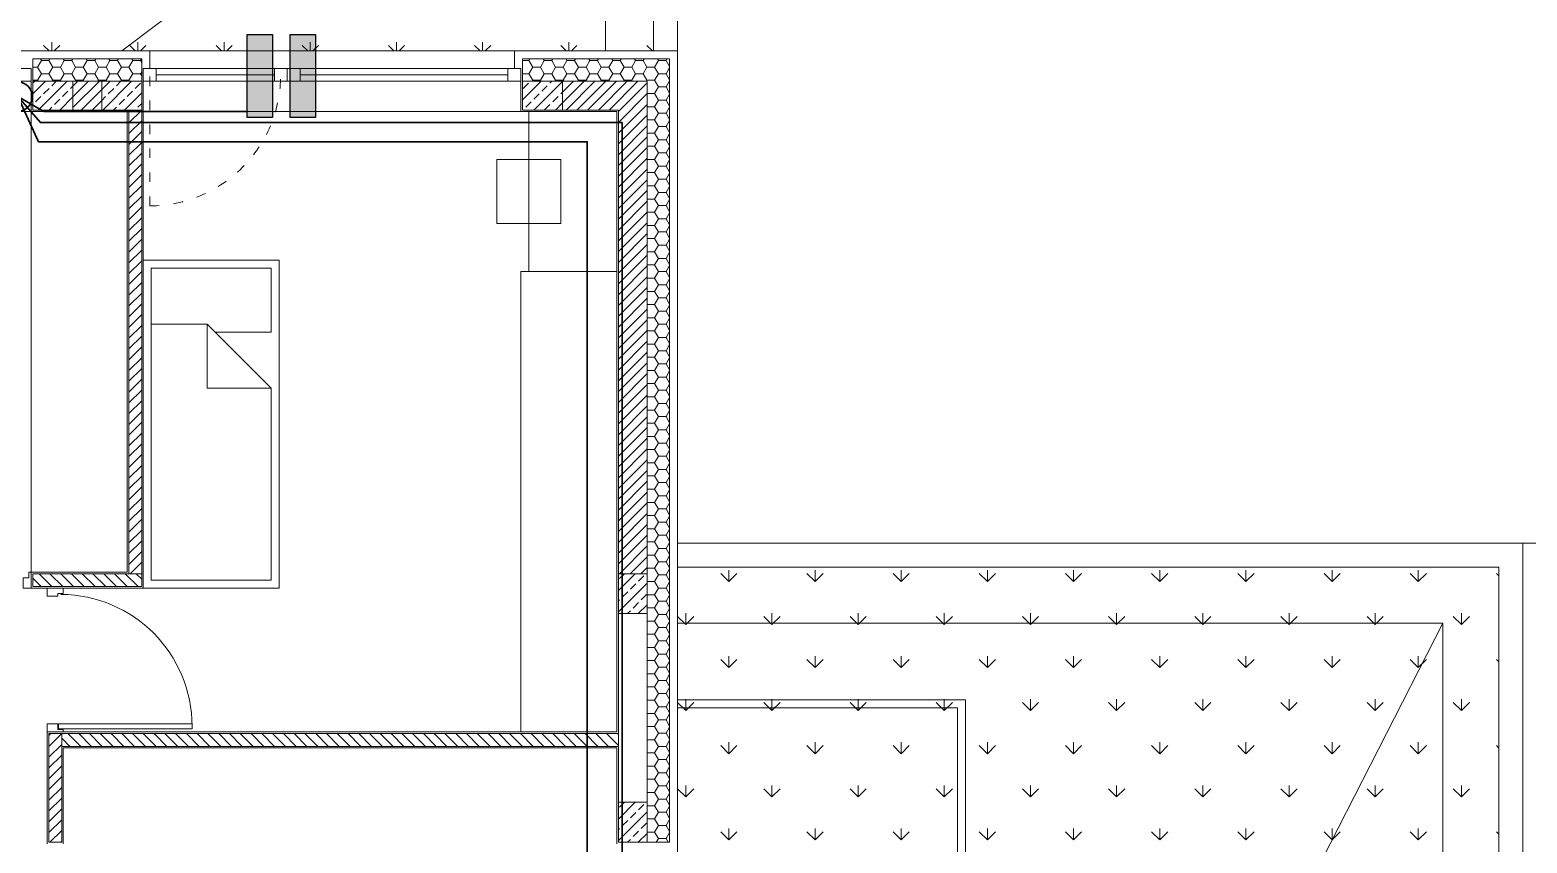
# Model space of a CAD drawing. Header units: millimetres. Extents: x 1780 to 154263, y -7240 to 17216.
# Drawn here: x 102504 to 103440, y 4082 to 4590 of the extents above; entities that cross this region are included whole.
import ezdxf

# ---------------------------------------------------------------- set-up
doc = ezdxf.new("R2010")
doc.units = ezdxf.units.MM
doc.linetypes.add('ACAD_ISO03W100', pattern=[30, 12, -18])
for name, color, linetype, lineweight in [('2d_SX_aranżacja niedrukowana', 191, 'Continuous', 5), ('2d_SX_gruba przekroje', 90, 'Continuous', 20), ('2d_SX_stolarka drzwiowa', 211, 'Continuous', 5), ('2d_SX_stolarka okienna', 5, 'Continuous', 5), ('2d_SX_stolarka okznaczenia', 251, 'Continuous', 5), ('2d_SX_szraf', 251, 'Continuous', 0), ('2d_SX_warstwy', 181, 'Continuous', 9), ('2d_SX_widok', 10, 'Continuous', 9)]:
    doc.layers.add(name, color=color, linetype=linetype, lineweight=lineweight)
doc.layers.add('2d_SX_rewizja 18 września', color=210, linetype='Continuous')
doc.layers.add('60 instalacje elektryka', color=10, linetype='Continuous')

# ---------------------------------------------------------------- blocks, each defined once
blk = doc.blocks.new('PDKLD A2')
at = {"layer": '2d_SX_szraf'}
h = blk.add_hatch(dxfattribs=at)
h.set_pattern_fill('ANSI31', color=8, scale=1.5, style=0)
h.set_pattern_definition([(45, (67527.7755, -17910.881), (-3.367596, 3.367596), [])])
h.paths.add_polyline_path([(80821, -11939.24), (80829, -11939.24), (80829, -11649.24), (80821, -11649.24)])
h = blk.add_hatch(dxfattribs=at)
h.set_pattern_fill('ANSI31', color=8, scale=1.5, angle=90, style=0)
h.set_pattern_definition([(135, (87022.648, -25240.462), (-3.367596, -3.367596), [])])
h.paths.add_polyline_path([(80829, -11947.24), (80829, -11939.24), (80761, -11939.24), (80761, -11947.24)])
h = blk.add_hatch(dxfattribs=at)
h.set_pattern_fill('ANSI31', color=8, scale=1.5, style=0)
h.set_pattern_definition([(45, (67477.7755, -18300.881), (-3.367596, 3.367596), [])])
h.paths.add_polyline_path([(80771, -12107.24), (80779, -12107.24), (80779, -12039.24), (80771, -12039.24)])
h = blk.add_hatch(dxfattribs=at)
h.set_pattern_fill('ANSI31', color=8, scale=1.5, angle=90, style=0)
h.set_pattern_definition([(135, (87040.648, -25340.462), (-3.367596, -3.367596), [])])
h.paths.add_polyline_path([(81127, -12047.24), (81127, -12039.24), (80779, -12039.24), (80779, -12047.24)])
at = {"layer": '2d_SX_aranżacja niedrukowana', "color": 8}
for p, q in [((80760, -11938.24), (80760, -11650.24)), ((80760, -11650.24), (80820, -11650.24)), ((80820, -11650.24), (80820, -11938.24)), ((81066, -11750.24), (81126, -11750.24)), ((81066, -12038.24), (81066, -11750.24)), ((81126, -11750.24), (81126, -12038.24)), ((80820, -11938.24), (80760, -11938.24)), ((81126, -12038.24), (81066, -12038.24)), ((80780, -12108.24), (80780, -12048.24)), ((80780, -12048.24), (81126, -12048.24)), ((81126, -12048.24), (81126, -12108.24))]:
    blk.add_line(p, q, dxfattribs=at)
for points in [[(81126, -11750.24), (81071, -11750.24), (81071, -11650.24), (81126, -11650.24)], [(81051, -11680.24), (81091, -11680.24), (81091, -11720.24), (81051, -11720.24)], [(80830, -11948.24), (80915, -11948.24), (80915, -11743.24), (80830, -11743.24)]]:
    blk.add_lwpolyline(points, close=True, dxfattribs=at)
for points in [[(80875, -11788.24), (80910, -11788.24), (80910, -11748.24), (80835, -11748.24), (80835, -11783.24)], [(80835, -11783.24), (80835, -11943.24), (80910, -11943.24), (80910, -11823.24)], [(80870, -11783.24), (80835, -11783.24)], [(80910, -11823.24), (80870, -11783.24)], [(80910, -11823.24), (80870, -11823.24), (80870, -11783.24)]]:
    blk.add_lwpolyline(points, dxfattribs=at)
at = {"layer": '2d_SX_gruba przekroje', "color": 8}
for p, q in [((80760, -11612.24), (80756, -11612.24)), ((80830, -11612.24), (80760, -11612.24)), ((80830, -11612.24), (80834, -11612.24)), ((80834, -11612.24), (80834, -11623.24)), ((81066, -11612.24), (81062, -11612.24)), ((81062, -11612.24), (81062, -11623.24)), ((81066, -11612.24), (81164, -11612.24)), ((81164, -11612.24), (81164, -12108.24)), ((80756, -11623.24), (80760, -11623.24)), ((80760, -11623.24), (80760, -11650.24)), ((80834, -11623.24), (80830, -11623.24)), ((80830, -11650.24), (80830, -11623.24)), ((81062, -11623.24), (81066, -11623.24)), ((81066, -11650.24), (81066, -11623.24)), ((80760, -11650.24), (80820, -11650.24)), ((80820, -11938.24), (80820, -11650.24)), ((80830, -11650.24), (80830, -11938.24)), ((81126, -11650.24), (81066, -11650.24)), ((81126, -12038.24), (81126, -11650.24)), ((80760, -11948.24), (80760, -11938.24)), ((80760, -11938.24), (80820, -11938.24)), ((80830, -11938.24), (80830, -11948.24)), ((80770, -11948.24), (80760, -11948.24)), ((80770, -11948.24), (80770, -11948.24)), ((80770, -11948.24), (80780, -11948.24)), ((80780, -11948.24), (80780, -11948.24)), ((80830, -11948.24), (80780, -11948.24)), ((80770, -12048.24), (80770, -12038.24)), ((80770, -12038.24), (81126, -12038.24)), ((80770, -12048.24), (80770, -12108.24)), ((80780, -12108.24), (80780, -12048.24)), ((81126, -12048.24), (80780, -12048.24)), ((81126, -12108.24), (81126, -12048.24))]:
    blk.add_line(p, q, dxfattribs=at)
at = {"layer": '2d_SX_stolarka drzwiowa', "color": 8}
for points in [[(80755, -11941.74), (80758.5, -11941.74), (80758.5, -11938.24), (80760, -11938.24), (80760, -11948.24), (80755, -11948.24), (80755, -11941.74)], [(80780, -11951.74), (80780, -11948.24), (80770, -11948.24), (80770, -11953.24), (80776.5, -11953.24), (80776.5, -11951.74), (80780, -11951.74)], [(80776.5, -12033.24), (80776.5, -12036.74), (80780, -12036.74), (80780, -12038.24), (80770, -12038.24), (80770, -12033.24), (80776.5, -12033.24)]]:
    blk.add_lwpolyline(points, dxfattribs=at)
blk.add_lwpolyline([(80777, -12036.24), (80860.5, -12036.24), (80860.5, -12033.24), (80777, -12033.24)], close=True, dxfattribs=at)
at = {"layer": '2d_SX_stolarka okienna', "color": 8, "linetype": 'ACAD_ISO03W100', "ltscale": 0.5}
blk.add_line((80834, -11709.24), (80834, -11627.24), dxfattribs=at)
at = {"layer": '2d_SX_stolarka okienna', "color": 8}
for points in [[(80760, -11631.24), (80752, -11631.24), (80752, -11623.24), (80760, -11623.24), (80760, -11631.24)], [(80830, -11631.24), (80838, -11631.24), (80838, -11623.24), (80830, -11623.24), (80830, -11631.24)], [(80838, -11631.24), (80838, -11623.24), (80912, -11623.24), (80912, -11631.24)], [(80920, -11631.24), (80912, -11631.24), (80912, -11623.24), (80920, -11623.24), (80920, -11631.24)], [(80920, -11631.24), (80928, -11631.24), (80928, -11623.24), (80920, -11623.24), (80920, -11631.24)], [(81058, -11631.24), (81058, -11623.24), (80928, -11623.24), (80928, -11631.24)], [(81066, -11631.24), (81058, -11631.24), (81058, -11623.24), (81066, -11623.24), (81066, -11631.24)]]:
    blk.add_lwpolyline(points, close=True, dxfattribs=at)
for points in [[(80838, -11627.24), (80912, -11627.24)], [(81058, -11627.24), (80928, -11627.24)]]:
    blk.add_lwpolyline(points, dxfattribs=at)
at = {"layer": '2d_SX_stolarka okienna', "color": 8, "linetype": 'ACAD_ISO03W100', "ltscale": 0.5}
blk.add_arc((80833.84, -11627.17), 82.07, 270.1168, 359.95145, dxfattribs=at)
at = {"layer": '2d_SX_stolarka okznaczenia', "color": 8}
blk.add_arc((80778.07, -12034.66), 82.43, 359.94923, 89.70246, dxfattribs=at)
at = {"layer": '2d_SX_szraf', "color": 8}
for p, q in [((81119, -11359.24), (81119, -11612.24)), ((80816.55, -11612.24), (81019, -11459.24)), ((81677.5, -11935.24), (81164, -11935.24)), ((81164, -11935.24), (81164, -12711.24)), ((81677.5, -13145.24), (81677.5, -11935.24)), ((81164, -11970.24), (81642.5, -11970.24)), ((81264, -12711.24), (81642.5, -11970.24)), ((81642.5, -11970.24), (81642.5, -13110.24))]:
    blk.add_line(p, q, dxfattribs=at)
at = {"layer": '2d_SX_szraf', "color": 8, "linetype": 'Continuous'}
for p, q in [((80771.13, -11612.24), (80767.7, -11608.81)), ((80772.75, -11612.24), (80772.75, -11606.72)), ((80774.38, -11612.24), (80777.8, -11608.81)), ((80825.01, -11612.24), (80821.58, -11608.81)), ((80826.63, -11612.24), (80826.63, -11606.72)), ((80828.26, -11612.24), (80831.68, -11608.81)), ((80878.89, -11612.24), (80875.46, -11608.81)), ((80880.52, -11612.24), (80880.52, -11606.72)), ((80882.14, -11612.24), (80885.57, -11608.81)), ((80932.77, -11612.24), (80929.35, -11608.81)), ((80934.4, -11612.24), (80934.4, -11606.72)), ((80936.02, -11612.24), (80939.45, -11608.81)), ((80986.65, -11612.24), (80983.23, -11608.81)), ((80988.28, -11612.24), (80988.28, -11606.72)), ((80989.9, -11612.24), (80993.33, -11608.81)), ((81040.53, -11612.24), (81037.11, -11608.81)), ((81042.16, -11612.24), (81042.16, -11606.72)), ((81043.79, -11612.24), (81047.21, -11608.81)), ((81094.42, -11612.24), (81090.99, -11608.81)), ((81096.04, -11612.24), (81096.04, -11606.72)), ((81097.67, -11612.24), (81101.09, -11608.81)), ((81148.3, -11612.24), (81144.87, -11608.81)), ((80761, -11622.41), (80763.9, -11622.41)), ((80763.9, -11622.41), (80766.28, -11618.29)), ((80766.28, -11626.54), (80763.9, -11622.41)), ((80766.28, -11618.29), (80765.67, -11617.24)), ((80766.28, -11618.29), (80771.04, -11618.29)), ((80771.04, -11618.29), (80771.65, -11617.24)), ((80773.43, -11622.41), (80771.04, -11618.29)), ((80771.04, -11626.54), (80773.43, -11622.41)), ((80773.43, -11622.41), (80778.19, -11622.41)), ((80778.19, -11622.41), (80780.57, -11618.29)), ((80780.57, -11626.54), (80778.19, -11622.41)), ((80780.57, -11618.29), (80779.96, -11617.24)), ((80780.57, -11618.29), (80785.33, -11618.29)), ((80785.33, -11618.29), (80785.94, -11617.24)), ((80787.71, -11622.41), (80785.33, -11618.29)), ((80785.33, -11626.54), (80787.71, -11622.41)), ((80787.71, -11622.41), (80792.48, -11622.41)), ((80792.48, -11622.41), (80794.86, -11618.29)), ((80794.86, -11626.54), (80792.48, -11622.41)), ((80794.86, -11618.29), (80794.25, -11617.24)), ((80794.86, -11618.29), (80799.62, -11618.29)), ((80799.62, -11618.29), (80800.23, -11617.24)), ((80802, -11622.41), (80799.62, -11618.29)), ((80799.62, -11626.54), (80802, -11622.41)), ((80802, -11622.41), (80806.76, -11622.41)), ((80806.76, -11622.41), (80809.14, -11618.29)), ((80809.14, -11626.54), (80806.76, -11622.41)), ((80809.14, -11618.29), (80808.54, -11617.24)), ((80809.14, -11618.29), (80813.91, -11618.29)), ((80813.91, -11618.29), (80814.51, -11617.24)), ((80816.29, -11622.41), (80813.91, -11618.29)), ((80813.91, -11626.54), (80816.29, -11622.41)), ((80816.29, -11622.41), (80821.05, -11622.41)), ((80821.05, -11622.41), (80823.43, -11618.29)), ((80823.43, -11626.54), (80821.05, -11622.41)), ((80823.43, -11618.29), (80822.82, -11617.24)), ((80823.43, -11618.29), (80828.19, -11618.29)), ((80828.19, -11618.29), (80828.8, -11617.24)), ((80829, -11619.69), (80828.19, -11618.29)), ((81067, -11618.29), (81071.08, -11618.29)), ((81071.08, -11618.29), (81071.69, -11617.24)), ((81073.46, -11622.41), (81071.08, -11618.29)), ((81071.08, -11626.54), (81073.46, -11622.41)), ((81073.46, -11622.41), (81078.23, -11622.41)), ((81078.23, -11622.41), (81080.61, -11618.29)), ((81080.61, -11626.54), (81078.23, -11622.41)), ((81080.61, -11618.29), (81080, -11617.24)), ((81080.61, -11618.29), (81085.37, -11618.29)), ((81085.37, -11618.29), (81085.98, -11617.24)), ((81087.75, -11622.41), (81085.37, -11618.29)), ((81085.37, -11626.54), (81087.75, -11622.41)), ((81087.75, -11622.41), (81092.51, -11622.41)), ((81092.51, -11622.41), (81094.89, -11618.29)), ((81094.89, -11626.54), (81092.51, -11622.41)), ((81094.89, -11618.29), (81094.29, -11617.24)), ((81094.89, -11618.29), (81099.66, -11618.29)), ((81099.66, -11618.29), (81100.26, -11617.24)), ((81102.04, -11622.41), (81099.66, -11618.29)), ((81099.66, -11626.54), (81102.04, -11622.41)), ((81102.04, -11622.41), (81106.8, -11622.41)), ((81106.8, -11622.41), (81109.18, -11618.29)), ((81109.18, -11626.54), (81106.8, -11622.41)), ((81109.18, -11618.29), (81108.57, -11617.24)), ((81109.18, -11618.29), (81113.94, -11618.29)), ((81113.94, -11618.29), (81114.55, -11617.24)), ((81116.33, -11622.41), (81113.94, -11618.29)), ((81113.94, -11626.54), (81116.33, -11622.41)), ((81116.33, -11622.41), (81121.09, -11622.41)), ((81121.09, -11622.41), (81123.47, -11618.29)), ((81123.47, -11626.54), (81121.09, -11622.41)), ((81123.47, -11618.29), (81122.86, -11617.24)), ((81123.47, -11618.29), (81128.23, -11618.29)), ((81128.23, -11618.29), (81128.84, -11617.24)), ((81130.61, -11622.41), (81128.23, -11618.29)), ((81128.23, -11626.54), (81130.61, -11622.41)), ((81130.61, -11622.41), (81135.38, -11622.41)), ((81135.38, -11622.41), (81137.76, -11618.29)), ((81137.76, -11626.54), (81135.38, -11622.41)), ((81137.76, -11618.29), (81137.15, -11617.24)), ((81137.76, -11618.29), (81142.52, -11618.29)), ((81142.52, -11618.29), (81143.13, -11617.24)), ((81144.9, -11622.41), (81142.52, -11618.29)), ((81142.52, -11626.54), (81144.9, -11622.41)), ((81144.9, -11622.41), (81149.66, -11622.41)), ((81149.66, -11622.41), (81152.04, -11618.29)), ((81152.04, -11626.54), (81149.66, -11622.41)), ((81152.04, -11618.29), (81151.44, -11617.24)), ((81152.04, -11618.29), (81156.81, -11618.29)), ((81156.81, -11618.29), (81157.41, -11617.24)), ((81159, -11622.09), (81156.81, -11618.29)), ((81156.81, -11626.54), (81159, -11622.73)), ((80761, -11630.66), (80763.9, -11630.66)), ((80761, -11639.08), (80768.85, -11631.24)), ((80761, -11632.35), (80762.11, -11631.24)), ((80763.9, -11630.66), (80766.28, -11626.54)), ((80764.23, -11631.24), (80763.9, -11630.66)), ((80764.32, -11649.24), (80782.32, -11631.24)), ((80766.28, -11626.54), (80771.04, -11626.54)), ((80773.43, -11630.66), (80771.04, -11626.54)), ((80772.75, -11634.07), (80775.58, -11631.24)), ((80773.09, -11631.24), (80773.43, -11630.66)), ((80773.43, -11630.66), (80778.19, -11630.66)), ((80778.19, -11630.66), (80780.57, -11626.54)), ((80778.52, -11631.24), (80778.19, -11630.66)), ((80780.57, -11626.54), (80785.33, -11626.54)), ((80784.54, -11635.75), (80786, -11634.29)), ((80787.71, -11630.66), (80785.33, -11626.54)), ((80786, -11634.29), (80789.05, -11631.24)), ((80786, -11641.02), (80795.79, -11631.24)), ((80786, -11647.76), (80802.52, -11631.24)), ((80787.38, -11631.24), (80787.71, -11630.66)), ((80787.71, -11630.66), (80792.48, -11630.66)), ((80792.48, -11630.66), (80794.86, -11626.54)), ((80792.81, -11631.24), (80792.48, -11630.66)), ((80794.86, -11626.54), (80799.62, -11626.54)), ((80802, -11630.66), (80799.62, -11626.54)), ((80801.67, -11631.24), (80802, -11630.66)), ((80802, -11630.66), (80806.76, -11630.66)), ((80804, -11636.49), (80809.26, -11631.24)), ((80804.73, -11649.24), (80822.73, -11631.24)), ((80806.76, -11630.66), (80809.14, -11626.54)), ((80807.09, -11631.24), (80806.76, -11630.66)), ((80809.14, -11626.54), (80813.91, -11626.54)), ((80813.16, -11634.07), (80815.99, -11631.24)), ((80816.29, -11630.66), (80813.91, -11626.54)), ((80815.96, -11631.24), (80816.29, -11630.66)), ((80816.29, -11630.66), (80821.05, -11630.66)), ((80821.05, -11630.66), (80823.43, -11626.54)), ((80821.38, -11631.24), (80821.05, -11630.66)), ((80823.43, -11626.54), (80828.19, -11626.54)), ((80824.95, -11635.75), (80828.32, -11632.38)), ((80828.19, -11626.54), (80829, -11625.14)), ((80829, -11627.94), (80828.19, -11626.54)), ((81067, -11626.54), (81071.08, -11626.54)), ((81067.02, -11642.88), (81078.67, -11631.24)), ((81067.42, -11635.75), (81070.78, -11632.38)), ((81073.46, -11630.66), (81071.08, -11626.54)), ((81073.13, -11631.24), (81073.46, -11630.66)), ((81073.46, -11630.66), (81078.23, -11630.66)), ((81074.14, -11649.24), (81092.02, -11631.35)), ((81078.23, -11630.66), (81080.61, -11626.54)), ((81078.56, -11631.24), (81078.23, -11630.66)), ((81079.2, -11637.43), (81082.57, -11634.07)), ((81080.61, -11626.54), (81085.37, -11626.54)), ((81084.25, -11632.38), (81085.4, -11631.24)), ((81087.75, -11630.66), (81085.37, -11626.54)), ((81087.42, -11631.24), (81087.75, -11630.66)), ((81087.75, -11630.66), (81092.51, -11630.66)), ((81092.02, -11631.35), (81092.14, -11631.24)), ((81092.02, -11638.09), (81098.87, -11631.24)), ((81092.02, -11644.82), (81105.61, -11631.24)), ((81092.51, -11630.66), (81094.89, -11626.54)), ((81092.84, -11631.24), (81092.51, -11630.66)), ((81094.34, -11649.24), (81112.34, -11631.24)), ((81094.89, -11626.54), (81099.66, -11626.54)), ((81102.04, -11630.66), (81099.66, -11626.54)), ((81101.08, -11649.24), (81119.08, -11631.24)), ((81101.71, -11631.24), (81102.04, -11630.66)), ((81102.04, -11630.66), (81106.8, -11630.66)), ((81106.8, -11630.66), (81109.18, -11626.54)), ((81107.13, -11631.24), (81106.8, -11630.66)), ((81107.81, -11649.24), (81125.81, -11631.24)), ((81109.18, -11626.54), (81113.94, -11626.54)), ((81116.33, -11630.66), (81113.94, -11626.54)), ((81114.55, -11649.24), (81132.55, -11631.24)), ((81115.99, -11631.24), (81116.33, -11630.66)), ((81116.33, -11630.66), (81121.09, -11630.66)), ((81121.09, -11630.66), (81123.47, -11626.54)), ((81121.42, -11631.24), (81121.09, -11630.66)), ((81121.28, -11649.24), (81139.28, -11631.24)), ((81123.47, -11626.54), (81128.23, -11626.54)), ((81127, -11650.25), (81145, -11632.25)), ((81130.61, -11630.66), (81128.23, -11626.54)), ((81130.28, -11631.24), (81130.61, -11630.66)), ((81130.61, -11630.66), (81135.38, -11630.66)), ((81135.38, -11630.66), (81137.76, -11626.54)), ((81135.71, -11631.24), (81135.38, -11630.66)), ((81137.76, -11626.54), (81142.52, -11626.54)), ((81144.9, -11630.66), (81142.52, -11626.54)), ((81144.57, -11631.24), (81144.9, -11630.66)), ((81144.9, -11630.66), (81149.66, -11630.66)), ((81149.66, -11630.66), (81152.04, -11626.54)), ((81152.04, -11634.79), (81149.66, -11630.66)), ((81152.04, -11626.54), (81156.81, -11626.54)), ((81159, -11630.34), (81156.81, -11626.54)), ((81156.81, -11634.79), (81159, -11630.98)), ((80762.65, -11644.17), (80766.02, -11640.8)), ((80767.7, -11639.12), (80771.07, -11635.75)), ((80774.44, -11645.85), (80777.8, -11642.49)), ((80777.79, -11649.24), (80786, -11641.02)), ((80779.49, -11640.8), (80782.85, -11637.43)), ((80791.26, -11649.24), (80804, -11636.49)), ((80797.99, -11649.24), (80804, -11643.23)), ((80804, -11643.23), (80806.43, -11640.8)), ((80808.11, -11639.12), (80811.48, -11635.75)), ((80814.85, -11645.85), (80818.21, -11642.49)), ((80818.2, -11649.24), (80829, -11638.43)), ((80819.9, -11640.8), (80823.27, -11637.43)), ((81074.15, -11642.49), (81077.52, -11639.12)), ((81085.94, -11644.17), (81089.31, -11640.8)), ((81090.99, -11639.12), (81092.02, -11638.09)), ((81127, -11656.99), (81145, -11638.99)), ((81145, -11638.91), (81149.66, -11638.91)), ((81149.66, -11638.91), (81152.04, -11634.79)), ((81152.04, -11643.03), (81149.66, -11638.91)), ((81149.66, -11647.16), (81152.04, -11643.03)), ((81152.04, -11634.79), (81156.81, -11634.79)), ((81152.04, -11643.03), (81156.81, -11643.03)), ((81159, -11638.59), (81156.81, -11634.79)), ((81156.81, -11643.03), (81159, -11639.23)), ((81159, -11646.84), (81156.81, -11643.03)), ((80771.05, -11649.24), (80772.75, -11647.54)), ((80784.52, -11649.24), (80784.54, -11649.22)), ((80811.46, -11649.24), (80813.16, -11647.54)), ((80824.93, -11649.24), (80824.95, -11649.22)), ((80826.63, -11647.54), (80829, -11645.17)), ((81067.4, -11649.24), (81067.42, -11649.22)), ((81069.1, -11647.54), (81072.47, -11644.17)), ((81080.89, -11649.22), (81084.25, -11645.85)), ((81087.61, -11649.24), (81092.02, -11644.82)), ((81127, -11663.72), (81145, -11645.72)), ((81127, -11670.46), (81145, -11652.46)), ((81145, -11647.16), (81149.66, -11647.16)), ((81152.04, -11651.28), (81149.66, -11647.16)), ((81149.66, -11655.41), (81152.04, -11651.28)), ((81152.04, -11651.28), (81156.81, -11651.28)), ((81156.81, -11651.28), (81159, -11647.48)), ((81159, -11655.09), (81156.81, -11651.28)), ((81127, -11677.19), (81145, -11659.19)), ((81145, -11655.41), (81149.66, -11655.41)), ((81152.04, -11659.53), (81149.66, -11655.41)), ((81149.66, -11663.66), (81152.04, -11659.53)), ((81152.04, -11659.53), (81156.81, -11659.53)), ((81156.81, -11659.53), (81159, -11655.73)), ((81159, -11663.34), (81156.81, -11659.53)), ((81127, -11683.93), (81145, -11665.93)), ((81145, -11663.66), (81149.66, -11663.66)), ((81152.04, -11667.78), (81149.66, -11663.66)), ((81149.66, -11671.91), (81152.04, -11667.78)), ((81152.04, -11667.78), (81156.81, -11667.78)), ((81156.81, -11667.78), (81159, -11663.98)), ((81159, -11671.58), (81156.81, -11667.78)), ((81127, -11690.66), (81145, -11672.66)), ((81127, -11697.4), (81145, -11679.4)), ((81145, -11671.91), (81149.66, -11671.91)), ((81145, -11680.15), (81149.66, -11680.15)), ((81152.04, -11676.03), (81149.66, -11671.91)), ((81149.66, -11680.15), (81152.04, -11676.03)), ((81152.04, -11684.28), (81149.66, -11680.15)), ((81152.04, -11676.03), (81156.81, -11676.03)), ((81156.81, -11676.03), (81159, -11672.23)), ((81159, -11679.83), (81156.81, -11676.03)), ((81156.81, -11684.28), (81159, -11680.48)), ((81127, -11704.13), (81145, -11686.13)), ((81145, -11688.4), (81149.66, -11688.4)), ((81149.66, -11688.4), (81152.04, -11684.28)), ((81152.04, -11692.53), (81149.66, -11688.4)), ((81152.04, -11684.28), (81156.81, -11684.28)), ((81159, -11688.08), (81156.81, -11684.28)), ((81156.81, -11692.53), (81159, -11688.73)), ((81127, -11710.87), (81145, -11692.87)), ((81127, -11717.6), (81145, -11699.6)), ((81145, -11696.65), (81149.66, -11696.65)), ((81149.66, -11696.65), (81152.04, -11692.53)), ((81152.04, -11700.78), (81149.66, -11696.65)), ((81152.04, -11692.53), (81156.81, -11692.53)), ((81159, -11696.33), (81156.81, -11692.53)), ((81156.81, -11700.78), (81159, -11696.97)), ((81127, -11724.34), (81145, -11706.34)), ((81145, -11704.9), (81149.66, -11704.9)), ((81149.66, -11704.9), (81152.04, -11700.78)), ((81152.04, -11709.03), (81149.66, -11704.9)), ((81149.66, -11713.15), (81152.04, -11709.03)), ((81152.04, -11700.78), (81156.81, -11700.78)), ((81152.04, -11709.03), (81156.81, -11709.03)), ((81159, -11704.58), (81156.81, -11700.78)), ((81156.81, -11709.03), (81159, -11705.22)), ((81159, -11712.83), (81156.81, -11709.03)), ((81127, -11731.07), (81145, -11713.07)), ((81145, -11713.15), (81149.66, -11713.15)), ((81152.04, -11717.27), (81149.66, -11713.15)), ((81149.66, -11721.4), (81152.04, -11717.27)), ((81152.04, -11717.27), (81156.81, -11717.27)), ((81156.81, -11717.27), (81159, -11713.47)), ((81159, -11721.08), (81156.81, -11717.27)), ((81127, -11737.81), (81145, -11719.81)), ((81127, -11744.54), (81145, -11726.54)), ((81145, -11721.4), (81149.66, -11721.4)), ((81152.04, -11725.52), (81149.66, -11721.4)), ((81149.66, -11729.65), (81152.04, -11725.52)), ((81152.04, -11725.52), (81156.81, -11725.52)), ((81156.81, -11725.52), (81159, -11721.72)), ((81159, -11729.33), (81156.81, -11725.52)), ((81127, -11751.28), (81145, -11733.28)), ((81145, -11729.65), (81149.66, -11729.65)), ((81152.04, -11733.77), (81149.66, -11729.65)), ((81149.66, -11737.9), (81152.04, -11733.77)), ((81152.04, -11733.77), (81156.81, -11733.77)), ((81156.81, -11733.77), (81159, -11729.97)), ((81159, -11737.58), (81156.81, -11733.77)), ((81127, -11758.01), (81145, -11740.01)), ((81145, -11737.9), (81149.66, -11737.9)), ((81145, -11746.15), (81149.66, -11746.15)), ((81152.04, -11742.02), (81149.66, -11737.9)), ((81149.66, -11746.15), (81152.04, -11742.02)), ((81152.04, -11750.27), (81149.66, -11746.15)), ((81152.04, -11742.02), (81156.81, -11742.02)), ((81156.81, -11742.02), (81159, -11738.22)), ((81159, -11745.82), (81156.81, -11742.02)), ((81156.81, -11750.27), (81159, -11746.47)), ((81127, -11764.75), (81145, -11746.75)), ((81127, -11771.49), (81145, -11753.49)), ((81145, -11754.39), (81149.66, -11754.39)), ((81149.66, -11754.39), (81152.04, -11750.27)), ((81152.04, -11758.52), (81149.66, -11754.39)), ((81152.04, -11750.27), (81156.81, -11750.27)), ((81159, -11754.07), (81156.81, -11750.27)), ((81156.81, -11758.52), (81159, -11754.72)), ((81127, -11778.22), (81145, -11760.22)), ((81145, -11762.64), (81149.66, -11762.64)), ((81149.66, -11762.64), (81152.04, -11758.52)), ((81152.04, -11766.77), (81149.66, -11762.64)), ((81152.04, -11758.52), (81156.81, -11758.52)), ((81159, -11762.32), (81156.81, -11758.52)), ((81156.81, -11766.77), (81159, -11762.97)), ((81127, -11784.96), (81145, -11766.96)), ((81127, -11791.69), (81145, -11773.69)), ((81145, -11770.89), (81149.66, -11770.89)), ((81149.66, -11770.89), (81152.04, -11766.77)), ((81152.04, -11775.02), (81149.66, -11770.89)), ((81152.04, -11766.77), (81156.81, -11766.77)), ((81159, -11770.57), (81156.81, -11766.77)), ((81156.81, -11775.02), (81159, -11771.21)), ((81127, -11798.43), (81145, -11780.43)), ((81145, -11779.14), (81149.66, -11779.14)), ((81149.66, -11779.14), (81152.04, -11775.02)), ((81152.04, -11783.27), (81149.66, -11779.14)), ((81149.66, -11787.39), (81152.04, -11783.27)), ((81152.04, -11775.02), (81156.81, -11775.02)), ((81152.04, -11783.27), (81156.81, -11783.27)), ((81159, -11778.82), (81156.81, -11775.02)), ((81156.81, -11783.27), (81159, -11779.46)), ((81159, -11787.07), (81156.81, -11783.27)), ((81127, -11805.16), (81145, -11787.16)), ((81145, -11787.39), (81149.66, -11787.39)), ((81152.04, -11791.51), (81149.66, -11787.39)), ((81149.66, -11795.64), (81152.04, -11791.51)), ((81152.04, -11791.51), (81156.81, -11791.51)), ((81156.81, -11791.51), (81159, -11787.71)), ((81159, -11795.32), (81156.81, -11791.51)), ((81127, -11811.9), (81145, -11793.9)), ((81127, -11818.63), (81145, -11800.63)), ((81145, -11795.64), (81149.66, -11795.64)), ((81152.04, -11799.76), (81149.66, -11795.64)), ((81149.66, -11803.89), (81152.04, -11799.76)), ((81152.04, -11799.76), (81156.81, -11799.76)), ((81156.81, -11799.76), (81159, -11795.96)), ((81159, -11803.57), (81156.81, -11799.76)), ((81127, -11825.37), (81145, -11807.37)), ((81145, -11803.89), (81149.66, -11803.89)), ((81145, -11812.14), (81149.66, -11812.14)), ((81152.04, -11808.01), (81149.66, -11803.89)), ((81149.66, -11812.14), (81152.04, -11808.01)), ((81152.04, -11816.26), (81149.66, -11812.14)), ((81152.04, -11808.01), (81156.81, -11808.01)), ((81156.81, -11808.01), (81159, -11804.21)), ((81159, -11811.82), (81156.81, -11808.01)), ((81127, -11832.1), (81145, -11814.1)), ((81127, -11838.84), (81145, -11820.84)), ((81145, -11820.39), (81149.66, -11820.39)), ((81149.66, -11820.39), (81152.04, -11816.26)), ((81152.04, -11824.51), (81149.66, -11820.39)), ((81152.04, -11816.26), (81156.81, -11816.26)), ((81156.81, -11816.26), (81159, -11812.46)), ((81159, -11820.06), (81156.81, -11816.26)), ((81156.81, -11824.51), (81159, -11820.71)), ((81127, -11845.57), (81145, -11827.57)), ((81145, -11828.63), (81149.66, -11828.63)), ((81149.66, -11828.63), (81152.04, -11824.51)), ((81152.04, -11832.76), (81149.66, -11828.63)), ((81152.04, -11824.51), (81156.81, -11824.51)), ((81159, -11828.31), (81156.81, -11824.51)), ((81156.81, -11832.76), (81159, -11828.96)), ((81127, -11852.31), (81145, -11834.31)), ((81145, -11836.88), (81149.66, -11836.88)), ((81149.66, -11836.88), (81152.04, -11832.76)), ((81152.04, -11841.01), (81149.66, -11836.88)), ((81152.04, -11832.76), (81156.81, -11832.76)), ((81159, -11836.56), (81156.81, -11832.76)), ((81156.81, -11841.01), (81159, -11837.21)), ((81127, -11859.04), (81145, -11841.04)), ((81127, -11865.78), (81145, -11847.78)), ((81145, -11845.13), (81149.66, -11845.13)), ((81149.66, -11845.13), (81152.04, -11841.01)), ((81152.04, -11849.26), (81149.66, -11845.13)), ((81149.66, -11853.38), (81152.04, -11849.26)), ((81152.04, -11841.01), (81156.81, -11841.01)), ((81152.04, -11849.26), (81156.81, -11849.26)), ((81159, -11844.81), (81156.81, -11841.01)), ((81156.81, -11849.26), (81159, -11845.45)), ((81159, -11853.06), (81156.81, -11849.26)), ((81127, -11872.51), (81145, -11854.51)), ((81145, -11853.38), (81149.66, -11853.38)), ((81152.04, -11857.51), (81149.66, -11853.38)), ((81149.66, -11861.63), (81152.04, -11857.51)), ((81152.04, -11857.51), (81156.81, -11857.51)), ((81156.81, -11857.51), (81159, -11853.7)), ((81159, -11861.31), (81156.81, -11857.51)), ((81127, -11879.25), (81145, -11861.25)), ((81127, -11885.98), (81145, -11867.98)), ((81145, -11861.63), (81149.66, -11861.63)), ((81152.04, -11865.75), (81149.66, -11861.63)), ((81149.66, -11869.88), (81152.04, -11865.75)), ((81152.04, -11865.75), (81156.81, -11865.75)), ((81156.81, -11865.75), (81159, -11861.95)), ((81159, -11869.56), (81156.81, -11865.75)), ((81127, -11892.72), (81145, -11874.72)), ((81145, -11869.88), (81149.66, -11869.88)), ((81152.04, -11874), (81149.66, -11869.88)), ((81149.66, -11878.13), (81152.04, -11874)), ((81152.04, -11874), (81156.81, -11874)), ((81156.81, -11874), (81159, -11870.2)), ((81159, -11877.81), (81156.81, -11874)), ((81127, -11899.45), (81145, -11881.45)), ((81145, -11878.13), (81149.66, -11878.13)), ((81145, -11886.38), (81149.66, -11886.38)), ((81152.04, -11882.25), (81149.66, -11878.13)), ((81149.66, -11886.38), (81152.04, -11882.25)), ((81152.04, -11890.5), (81149.66, -11886.38)), ((81152.04, -11882.25), (81156.81, -11882.25)), ((81156.81, -11882.25), (81159, -11878.45)), ((81159, -11886.06), (81156.81, -11882.25)), ((81156.81, -11890.5), (81159, -11886.7)), ((81127, -11906.19), (81145, -11888.19)), ((81127, -11912.92), (81145, -11894.92)), ((81145, -11894.63), (81149.66, -11894.63)), ((81149.66, -11894.63), (81152.04, -11890.5)), ((81152.04, -11898.75), (81149.66, -11894.63)), ((81152.04, -11890.5), (81156.81, -11890.5)), ((81159, -11894.3), (81156.81, -11890.5)), ((81156.81, -11898.75), (81159, -11894.95)), ((81127, -11919.66), (81145, -11901.66)), ((81145, -11902.87), (81149.66, -11902.87)), ((81149.66, -11902.87), (81152.04, -11898.75)), ((81152.04, -11907), (81149.66, -11902.87)), ((81152.04, -11898.75), (81156.81, -11898.75)), ((81159, -11902.55), (81156.81, -11898.75)), ((81156.81, -11907), (81159, -11903.2)), ((81127, -11926.39), (81145, -11908.39)), ((81127, -11933.13), (81145, -11915.13)), ((81145, -11911.12), (81149.66, -11911.12)), ((81149.66, -11911.12), (81152.04, -11907)), ((81152.04, -11915.25), (81149.66, -11911.12)), ((81152.04, -11907), (81156.81, -11907)), ((81159, -11910.8), (81156.81, -11907)), ((81156.81, -11915.25), (81159, -11911.45)), ((81127.63, -11939.24), (81145, -11921.86)), ((81145, -11919.37), (81149.66, -11919.37)), ((81149.66, -11919.37), (81152.04, -11915.25)), ((81152.04, -11923.5), (81149.66, -11919.37)), ((81149.66, -11927.62), (81152.04, -11923.5)), ((81152.04, -11915.25), (81156.81, -11915.25)), ((81152.04, -11923.5), (81156.81, -11923.5)), ((81159, -11919.05), (81156.81, -11915.25)), ((81156.81, -11923.5), (81159, -11919.69)), ((81159, -11927.3), (81156.81, -11923.5)), ((81134.37, -11939.24), (81145, -11928.6)), ((81145, -11927.62), (81149.66, -11927.62)), ((81152.04, -11931.75), (81149.66, -11927.62)), ((81149.66, -11935.87), (81152.04, -11931.75)), ((81152.04, -11931.75), (81156.81, -11931.75)), ((81156.81, -11931.75), (81159, -11927.94)), ((81159, -11935.55), (81156.81, -11931.75)), ((81127, -11949.73), (81137.5, -11939.24)), ((81127.79, -11942.2), (81130.76, -11939.24)), ((81139.58, -11943.89), (81142.95, -11940.52)), ((81141.1, -11939.24), (81145, -11935.34)), ((81145, -11935.87), (81149.66, -11935.87)), ((81152.04, -11939.99), (81149.66, -11935.87)), ((81149.66, -11944.12), (81152.04, -11939.99)), ((81152.04, -11939.99), (81156.81, -11939.99)), ((81156.81, -11939.99), (81159, -11936.19)), ((81159, -11943.8), (81156.81, -11939.99)), ((81196.07, -11944.08), (81191.02, -11939.03)), ((81196.07, -11944.08), (81196.07, -11936.94)), ((81196.07, -11944.08), (81201.13, -11939.03)), ((81249.96, -11944.08), (81244.9, -11939.03)), ((81249.96, -11944.08), (81249.96, -11936.94)), ((81249.96, -11944.08), (81255.01, -11939.03)), ((81303.84, -11944.08), (81298.79, -11939.03)), ((81303.84, -11944.08), (81303.84, -11936.94)), ((81303.84, -11944.08), (81308.89, -11939.03)), ((81357.72, -11944.08), (81352.67, -11939.03)), ((81357.72, -11944.08), (81357.72, -11936.94)), ((81357.72, -11944.08), (81362.77, -11939.03)), ((81411.6, -11944.08), (81406.55, -11939.03)), ((81411.6, -11944.08), (81411.6, -11936.94)), ((81411.6, -11944.08), (81416.65, -11939.03)), ((81465.48, -11944.08), (81460.43, -11939.03)), ((81465.48, -11944.08), (81465.48, -11936.94)), ((81465.48, -11944.08), (81470.53, -11939.03)), ((81519.36, -11944.08), (81514.31, -11939.03)), ((81519.36, -11944.08), (81519.36, -11936.94)), ((81519.36, -11944.08), (81524.42, -11939.03)), ((81573.25, -11944.08), (81568.19, -11939.03)), ((81573.25, -11944.08), (81573.25, -11936.94)), ((81573.25, -11944.08), (81578.3, -11939.03)), ((81627.13, -11944.08), (81622.08, -11939.03)), ((81627.13, -11944.08), (81627.13, -11936.94)), ((81627.13, -11944.08), (81632.18, -11939.03)), ((81677.5, -11940.58), (81675.96, -11939.03)), ((81127, -11963.2), (81145, -11945.2)), ((81129.48, -11953.99), (81132.85, -11950.62)), ((81134.53, -11948.94), (81137.9, -11945.57)), ((81141.27, -11955.67), (81144.63, -11952.3)), ((81145, -11944.12), (81149.66, -11944.12)), ((81145, -11952.37), (81149.66, -11952.37)), ((81152.04, -11948.24), (81149.66, -11944.12)), ((81149.66, -11952.37), (81152.04, -11948.24)), ((81152.04, -11956.49), (81149.66, -11952.37)), ((81152.04, -11948.24), (81156.81, -11948.24)), ((81156.81, -11948.24), (81159, -11944.44)), ((81159, -11952.05), (81156.81, -11948.24)), ((81127, -11956.46), (81127.79, -11955.67)), ((81136.21, -11960.72), (81139.58, -11957.36)), ((81139.44, -11964.24), (81145, -11958.67)), ((81145, -11960.62), (81149.66, -11960.62)), ((81149.66, -11960.62), (81152.04, -11956.49)), ((81152.04, -11964.74), (81149.66, -11960.62)), ((81152.04, -11956.49), (81156.81, -11956.49)), ((81156.81, -11956.49), (81159, -11952.69)), ((81159, -11960.3), (81156.81, -11956.49)), ((81156.81, -11964.74), (81159, -11960.94)), ((81132.7, -11964.24), (81134.53, -11962.41)), ((81145, -11968.87), (81149.66, -11968.87)), ((81149.66, -11968.87), (81152.04, -11964.74)), ((81152.04, -11972.99), (81149.66, -11968.87)), ((81152.04, -11964.74), (81156.81, -11964.74)), ((81159, -11968.54), (81156.81, -11964.74)), ((81156.81, -11972.99), (81159, -11969.19)), ((81169.13, -11971.03), (81164.08, -11965.97)), ((81169.13, -11971.03), (81169.13, -11963.88)), ((81169.13, -11971.03), (81174.19, -11965.97)), ((81223.02, -11971.03), (81217.96, -11965.97)), ((81223.02, -11971.03), (81223.02, -11963.88)), ((81223.02, -11971.03), (81228.07, -11965.97)), ((81276.9, -11971.03), (81271.85, -11965.97)), ((81276.9, -11971.03), (81276.9, -11963.88)), ((81276.9, -11971.03), (81281.95, -11965.97)), ((81330.78, -11971.03), (81325.73, -11965.97)), ((81330.78, -11971.03), (81330.78, -11963.88)), ((81330.78, -11971.03), (81335.83, -11965.97)), ((81384.66, -11971.03), (81379.61, -11965.97)), ((81384.66, -11971.03), (81384.66, -11963.88)), ((81384.66, -11971.03), (81389.71, -11965.97)), ((81438.54, -11971.03), (81433.49, -11965.97)), ((81438.54, -11971.03), (81438.54, -11963.88)), ((81438.54, -11971.03), (81443.59, -11965.97)), ((81492.42, -11971.03), (81487.37, -11965.97)), ((81492.42, -11971.03), (81492.42, -11963.88)), ((81492.42, -11971.03), (81497.47, -11965.97)), ((81546.3, -11971.03), (81541.25, -11965.97)), ((81546.3, -11971.03), (81546.3, -11963.88)), ((81546.3, -11971.03), (81551.36, -11965.97)), ((81600.19, -11971.03), (81595.13, -11965.97)), ((81600.19, -11971.03), (81600.19, -11963.88)), ((81600.19, -11971.03), (81605.24, -11965.97)), ((81654.07, -11971.03), (81649.02, -11965.97)), ((81654.07, -11971.03), (81654.07, -11963.88)), ((81654.07, -11971.03), (81659.12, -11965.97)), ((81145, -11977.11), (81149.66, -11977.11)), ((81149.66, -11977.11), (81152.04, -11972.99)), ((81152.04, -11981.24), (81149.66, -11977.11)), ((81152.04, -11972.99), (81156.81, -11972.99)), ((81159, -11976.79), (81156.81, -11972.99)), ((81156.81, -11981.24), (81159, -11977.44)), ((81145, -11985.36), (81149.66, -11985.36)), ((81149.66, -11985.36), (81152.04, -11981.24)), ((81152.04, -11989.49), (81149.66, -11985.36)), ((81149.66, -11993.61), (81152.04, -11989.49)), ((81152.04, -11981.24), (81156.81, -11981.24)), ((81152.04, -11989.49), (81156.81, -11989.49)), ((81159, -11985.04), (81156.81, -11981.24)), ((81156.81, -11989.49), (81159, -11985.69)), ((81159, -11993.29), (81156.81, -11989.49)), ((81145, -11993.61), (81149.66, -11993.61)), ((81152.04, -11997.74), (81149.66, -11993.61)), ((81149.66, -12001.86), (81152.04, -11997.74)), ((81152.04, -11997.74), (81156.81, -11997.74)), ((81156.81, -11997.74), (81159, -11993.93)), ((81159, -12001.54), (81156.81, -11997.74)), ((81196.07, -11997.97), (81191.02, -11992.91)), ((81196.07, -11997.97), (81196.07, -11990.82)), ((81196.07, -11997.97), (81201.13, -11992.91)), ((81249.96, -11997.97), (81244.9, -11992.91)), ((81249.96, -11997.97), (81249.96, -11990.82)), ((81249.96, -11997.97), (81255.01, -11992.91)), ((81303.84, -11997.97), (81298.79, -11992.91)), ((81303.84, -11997.97), (81303.84, -11990.82)), ((81303.84, -11997.97), (81308.89, -11992.91)), ((81357.72, -11997.97), (81352.67, -11992.91)), ((81357.72, -11997.97), (81357.72, -11990.82)), ((81357.72, -11997.97), (81362.77, -11992.91)), ((81411.6, -11997.97), (81406.55, -11992.91)), ((81411.6, -11997.97), (81411.6, -11990.82)), ((81411.6, -11997.97), (81416.65, -11992.91)), ((81465.48, -11997.97), (81460.43, -11992.91)), ((81465.48, -11997.97), (81465.48, -11990.82)), ((81465.48, -11997.97), (81470.53, -11992.91)), ((81519.36, -11997.97), (81514.31, -11992.91)), ((81519.36, -11997.97), (81519.36, -11990.82)), ((81519.36, -11997.97), (81524.42, -11992.91)), ((81573.25, -11997.97), (81568.19, -11992.91)), ((81573.25, -11997.97), (81573.25, -11990.82)), ((81573.25, -11997.97), (81578.3, -11992.91)), ((81627.13, -11997.97), (81622.08, -11992.91)), ((81627.13, -11997.97), (81627.13, -11990.82)), ((81627.13, -11997.97), (81632.18, -11992.91)), ((81677.5, -11994.46), (81675.96, -11992.91)), ((81145, -12001.86), (81149.66, -12001.86)), ((81152.04, -12005.99), (81149.66, -12001.86)), ((81149.66, -12010.11), (81152.04, -12005.99)), ((81152.04, -12005.99), (81156.81, -12005.99)), ((81156.81, -12005.99), (81159, -12002.18)), ((81159, -12009.79), (81156.81, -12005.99)), ((81145, -12010.11), (81149.66, -12010.11)), ((81152.04, -12014.23), (81149.66, -12010.11)), ((81149.66, -12018.36), (81152.04, -12014.23)), ((81152.04, -12014.23), (81156.81, -12014.23)), ((81156.81, -12014.23), (81159, -12010.43)), ((81159, -12018.04), (81156.81, -12014.23)), ((81169.13, -12024.91), (81169.13, -12017.76)), ((81223.02, -12024.91), (81223.02, -12017.76)), ((81276.9, -12024.91), (81276.9, -12017.76)), ((81330.78, -12024.91), (81330.78, -12017.76)), ((81384.66, -12024.91), (81384.66, -12017.76)), ((81438.54, -12024.91), (81438.54, -12017.76)), ((81492.42, -12024.91), (81492.42, -12017.76)), ((81546.3, -12024.91), (81546.3, -12017.76)), ((81600.19, -12024.91), (81600.19, -12017.76)), ((81654.07, -12024.91), (81654.07, -12017.76)), ((81145, -12018.36), (81149.66, -12018.36)), ((81145, -12026.61), (81149.66, -12026.61)), ((81152.04, -12022.48), (81149.66, -12018.36)), ((81149.66, -12026.61), (81152.04, -12022.48)), ((81152.04, -12030.73), (81149.66, -12026.61)), ((81152.04, -12022.48), (81156.81, -12022.48)), ((81156.81, -12022.48), (81159, -12018.68)), ((81159, -12026.29), (81156.81, -12022.48)), ((81156.81, -12030.73), (81159, -12026.93)), ((81169.13, -12024.91), (81164.08, -12019.86)), ((81169.13, -12024.91), (81174.19, -12019.86)), ((81223.02, -12024.91), (81217.96, -12019.86)), ((81223.02, -12024.91), (81228.07, -12019.86)), ((81276.9, -12024.91), (81271.85, -12019.86)), ((81276.9, -12024.91), (81281.95, -12019.86)), ((81330.78, -12024.91), (81325.73, -12019.86)), ((81330.78, -12024.91), (81335.83, -12019.86)), ((81384.66, -12024.91), (81379.61, -12019.86)), ((81384.66, -12024.91), (81389.71, -12019.86)), ((81438.54, -12024.91), (81433.49, -12019.86)), ((81438.54, -12024.91), (81443.59, -12019.86)), ((81492.42, -12024.91), (81487.37, -12019.86)), ((81492.42, -12024.91), (81497.47, -12019.86)), ((81546.3, -12024.91), (81541.25, -12019.86)), ((81546.3, -12024.91), (81551.36, -12019.86)), ((81600.19, -12024.91), (81595.13, -12019.86)), ((81600.19, -12024.91), (81605.24, -12019.86)), ((81654.07, -12024.91), (81649.02, -12019.86)), ((81654.07, -12024.91), (81659.12, -12019.86)), ((81145, -12034.86), (81149.66, -12034.86)), ((81149.66, -12034.86), (81152.04, -12030.73)), ((81152.04, -12038.98), (81149.66, -12034.86)), ((81152.04, -12030.73), (81156.81, -12030.73)), ((81159, -12034.54), (81156.81, -12030.73)), ((81156.81, -12038.98), (81159, -12035.18)), ((81145, -12043.11), (81149.66, -12043.11)), ((81149.66, -12043.11), (81152.04, -12038.98)), ((81152.04, -12047.23), (81149.66, -12043.11)), ((81152.04, -12038.98), (81156.81, -12038.98)), ((81159, -12042.78), (81156.81, -12038.98)), ((81156.81, -12047.23), (81159, -12043.43)), ((81196.07, -12051.85), (81196.07, -12044.7)), ((81249.96, -12051.85), (81249.96, -12044.7)), ((81303.84, -12051.85), (81303.84, -12044.7)), ((81357.72, -12051.85), (81357.72, -12044.7)), ((81411.6, -12051.85), (81411.6, -12044.7)), ((81465.48, -12051.85), (81465.48, -12044.7)), ((81519.36, -12051.85), (81519.36, -12044.7)), ((81573.25, -12051.85), (81573.25, -12044.7)), ((81627.13, -12051.85), (81627.13, -12044.7)), ((81145, -12051.35), (81149.66, -12051.35)), ((81149.66, -12051.35), (81152.04, -12047.23)), ((81152.04, -12055.48), (81149.66, -12051.35)), ((81149.66, -12059.6), (81152.04, -12055.48)), ((81152.04, -12047.23), (81156.81, -12047.23)), ((81152.04, -12055.48), (81156.81, -12055.48)), ((81159, -12051.03), (81156.81, -12047.23)), ((81156.81, -12055.48), (81159, -12051.68)), ((81159, -12059.28), (81156.81, -12055.48)), ((81196.07, -12051.85), (81191.02, -12046.8)), ((81196.07, -12051.85), (81201.13, -12046.8)), ((81249.96, -12051.85), (81244.9, -12046.8)), ((81249.96, -12051.85), (81255.01, -12046.8)), ((81303.84, -12051.85), (81298.79, -12046.8)), ((81303.84, -12051.85), (81308.89, -12046.8)), ((81357.72, -12051.85), (81352.67, -12046.8)), ((81357.72, -12051.85), (81362.77, -12046.8)), ((81411.6, -12051.85), (81406.55, -12046.8)), ((81411.6, -12051.85), (81416.65, -12046.8)), ((81465.48, -12051.85), (81460.43, -12046.8)), ((81465.48, -12051.85), (81470.53, -12046.8)), ((81519.36, -12051.85), (81514.31, -12046.8)), ((81519.36, -12051.85), (81524.42, -12046.8)), ((81573.25, -12051.85), (81568.19, -12046.8)), ((81573.25, -12051.85), (81578.3, -12046.8)), ((81627.13, -12051.85), (81622.08, -12046.8)), ((81627.13, -12051.85), (81632.18, -12046.8)), ((81677.5, -12048.34), (81675.96, -12046.8)), ((81145, -12059.6), (81149.66, -12059.6)), ((81152.04, -12063.73), (81149.66, -12059.6)), ((81149.66, -12067.85), (81152.04, -12063.73)), ((81152.04, -12063.73), (81156.81, -12063.73)), ((81156.81, -12063.73), (81159, -12059.93)), ((81159, -12067.53), (81156.81, -12063.73)), ((81145, -12067.85), (81149.66, -12067.85)), ((81152.04, -12071.98), (81149.66, -12067.85)), ((81149.66, -12076.1), (81152.04, -12071.98)), ((81152.04, -12071.98), (81156.81, -12071.98)), ((81156.81, -12071.98), (81159, -12068.17)), ((81159, -12075.78), (81156.81, -12071.98)), ((81169.13, -12078.79), (81164.08, -12073.74)), ((81169.13, -12078.79), (81169.13, -12071.64)), ((81169.13, -12078.79), (81174.19, -12073.74)), ((81223.02, -12078.79), (81217.96, -12073.74)), ((81223.02, -12078.79), (81223.02, -12071.64)), ((81223.02, -12078.79), (81228.07, -12073.74)), ((81276.9, -12078.79), (81271.85, -12073.74)), ((81276.9, -12078.79), (81276.9, -12071.64)), ((81276.9, -12078.79), (81281.95, -12073.74)), ((81330.78, -12078.79), (81325.73, -12073.74)), ((81330.78, -12078.79), (81330.78, -12071.64)), ((81330.78, -12078.79), (81335.83, -12073.74)), ((81384.66, -12078.79), (81379.61, -12073.74)), ((81384.66, -12078.79), (81384.66, -12071.64)), ((81384.66, -12078.79), (81389.71, -12073.74)), ((81438.54, -12078.79), (81433.49, -12073.74)), ((81438.54, -12078.79), (81438.54, -12071.64)), ((81438.54, -12078.79), (81443.59, -12073.74)), ((81492.42, -12078.79), (81487.37, -12073.74)), ((81492.42, -12078.79), (81492.42, -12071.64)), ((81492.42, -12078.79), (81497.47, -12073.74)), ((81546.3, -12078.79), (81541.25, -12073.74)), ((81546.3, -12078.79), (81546.3, -12071.64)), ((81546.3, -12078.79), (81551.36, -12073.74)), ((81600.19, -12078.79), (81595.13, -12073.74)), ((81600.19, -12078.79), (81600.19, -12071.64)), ((81600.19, -12078.79), (81605.24, -12073.74)), ((81654.07, -12078.79), (81649.02, -12073.74)), ((81654.07, -12078.79), (81654.07, -12071.64)), ((81654.07, -12078.79), (81659.12, -12073.74)), ((81127, -12092.73), (81137.5, -12082.24)), ((81127.79, -12085.2), (81130.76, -12082.24)), ((81139.58, -12086.89), (81142.95, -12083.52)), ((81145, -12076.1), (81149.66, -12076.1)), ((81152.04, -12080.23), (81149.66, -12076.1)), ((81149.66, -12084.35), (81152.04, -12080.23)), ((81152.04, -12080.23), (81156.81, -12080.23)), ((81156.81, -12080.23), (81159, -12076.42)), ((81159, -12084.03), (81156.81, -12080.23)), ((81127, -12106.2), (81145, -12088.2)), ((81134.53, -12091.94), (81137.9, -12088.57)), ((81145, -12084.35), (81149.66, -12084.35)), ((81145, -12092.6), (81149.66, -12092.6)), ((81152.04, -12088.47), (81149.66, -12084.35)), ((81149.66, -12092.6), (81152.04, -12088.47)), ((81152.04, -12096.72), (81149.66, -12092.6)), ((81152.04, -12088.47), (81156.81, -12088.47)), ((81156.81, -12088.47), (81159, -12084.67)), ((81159, -12092.28), (81156.81, -12088.47)), ((81156.81, -12096.72), (81159, -12092.92)), ((81127, -12099.46), (81127.79, -12098.67)), ((81129.48, -12096.99), (81132.85, -12093.62)), ((81136.21, -12103.72), (81139.58, -12100.36)), ((81139.44, -12107.24), (81145, -12101.67)), ((81141.27, -12098.67), (81144.63, -12095.3)), ((81145, -12100.85), (81149.66, -12100.85)), ((81149.66, -12100.85), (81152.04, -12096.72)), ((81152.04, -12104.97), (81149.66, -12100.85)), ((81152.04, -12096.72), (81156.81, -12096.72)), ((81159, -12100.53), (81156.81, -12096.72)), ((81156.81, -12104.97), (81159, -12101.17)), ((81196.07, -12105.73), (81191.02, -12100.68)), ((81196.07, -12105.73), (81196.07, -12098.59)), ((81196.07, -12105.73), (81201.13, -12100.68)), ((81249.96, -12105.73), (81244.9, -12100.68)), ((81249.96, -12105.73), (81249.96, -12098.59)), ((81249.96, -12105.73), (81255.01, -12100.68)), ((81303.84, -12105.73), (81298.79, -12100.68)), ((81303.84, -12105.73), (81303.84, -12098.59)), ((81303.84, -12105.73), (81308.89, -12100.68)), ((81357.72, -12105.73), (81352.67, -12100.68)), ((81357.72, -12105.73), (81357.72, -12098.59)), ((81357.72, -12105.73), (81362.77, -12100.68)), ((81411.6, -12105.73), (81406.55, -12100.68)), ((81411.6, -12105.73), (81411.6, -12098.59)), ((81411.6, -12105.73), (81416.65, -12100.68)), ((81465.48, -12105.73), (81460.43, -12100.68)), ((81465.48, -12105.73), (81465.48, -12098.59)), ((81465.48, -12105.73), (81470.53, -12100.68)), ((81519.36, -12105.73), (81514.31, -12100.68)), ((81519.36, -12105.73), (81519.36, -12098.59)), ((81519.36, -12105.73), (81524.42, -12100.68)), ((81573.25, -12105.73), (81568.19, -12100.68)), ((81573.25, -12105.73), (81573.25, -12098.59)), ((81573.25, -12105.73), (81578.3, -12100.68)), ((81627.13, -12105.73), (81622.08, -12100.68)), ((81627.13, -12105.73), (81627.13, -12098.59)), ((81627.13, -12105.73), (81632.18, -12100.68)), ((81677.5, -12102.22), (81675.96, -12100.68)), ((81132.7, -12107.24), (81134.53, -12105.41)), ((81150.74, -12107.24), (81152.04, -12104.97)), ((81152.04, -12104.97), (81156.81, -12104.97)), ((81158.11, -12107.24), (81156.81, -12104.97))]:
    blk.add_line(p, q, dxfattribs=at)
at = {"layer": '2d_SX_warstwy', "color": 8}
for p, q in [((80829, -11617.24), (80761, -11617.24)), ((80761, -11617.24), (80761, -11631.24)), ((80829, -11631.24), (80829, -11617.24)), ((81159, -11617.24), (81067, -11617.24)), ((81067, -11617.24), (81067, -11631.24)), ((81159, -12107.24), (81159, -11617.24)), ((80786, -11631.24), (80761, -11631.24)), ((80761, -11631.24), (80761, -11649.24)), ((80761, -11631.24), (80829, -11631.24)), ((80761, -11631.24), (80829, -11631.24)), ((80761, -11649.24), (80761, -11631.24)), ((80786, -11631.24), (80804, -11631.24)), ((80786, -11649.24), (80786, -11631.24)), ((80786, -11649.24), (80786, -11631.24)), ((80804, -11631.24), (80804, -11649.24)), ((80829, -11631.24), (80804, -11631.24)), ((80804, -11631.24), (80804, -11649.24)), ((80829, -11649.24), (80829, -11631.24)), ((80829, -11631.24), (80829, -11649.24)), ((81067, -11631.24), (81145, -11631.24)), ((81145, -11631.24), (81067, -11631.24)), ((81067, -11631.24), (81067, -11649.24)), ((81092.02, -11631.24), (81067.02, -11631.24)), ((81067.02, -11631.24), (81067.02, -11649.24)), ((81092.02, -11649.24), (81092.02, -11631.24)), ((81145, -11631.24), (81145, -12107.24)), ((81145, -12082.24), (81145, -11631.24)), ((80761, -11649.24), (80786, -11649.24)), ((80829, -11649.24), (80761, -11649.24)), ((80804, -11649.24), (80786, -11649.24)), ((80804, -11649.24), (80829, -11649.24)), ((81067, -11649.24), (81127, -11649.24)), ((81067.02, -11649.24), (81092.02, -11649.24)), ((81127, -11649.24), (81127, -12082.24)), ((81127, -11939.24), (81145, -11939.24)), ((81127, -11964.24), (81127, -11939.24)), ((81145, -11939.24), (81145, -11964.24)), ((81145, -11964.24), (81127, -11964.24)), ((81127, -12082.24), (81145, -12082.24)), ((81127, -12107.24), (81127, -12082.24)), ((81127, -12082.24), (81145, -12082.24)), ((81145, -12082.24), (81145, -12107.24)), ((81145, -12107.24), (81127, -12107.24)), ((81145, -12107.24), (81159, -12107.24))]:
    blk.add_line(p, q, dxfattribs=at)
for points in [[(80821, -11939.24), (80829, -11939.24), (80829, -11649.24), (80821, -11649.24)], [(80829, -11947.24), (80829, -11939.24), (80761, -11939.24), (80761, -11947.24)], [(80771, -12107.24), (80779, -12107.24), (80779, -12039.24), (80771, -12039.24)], [(81127, -12047.24), (81127, -12039.24), (80779, -12039.24), (80779, -12047.24)]]:
    blk.add_lwpolyline(points, close=True, dxfattribs=at)
at = {"layer": '2d_SX_widok', "color": 8, "ltscale": 0.5}
for p, q in [((81164, -11920.24), (81164, -11314.24)), ((81149, -11329.24), (81149, -11612.24)), ((81149, -11612.24), (80379, -11612.24)), ((80462, -11612.24), (81066, -11612.24)), ((81066, -11623.24), (81066, -11650.24)), ((80820, -11650.24), (80462, -11650.24)), ((81066, -11650.24), (80830, -11650.24)), ((81164, -11920.24), (81692.5, -11920.24)), ((81692.5, -11920.24), (81164, -11920.24)), ((81692.5, -11920.24), (81692.5, -13160.24)), ((81692.5, -13160.24), (81692.5, -11920.24)), ((82221, -11920.24), (81692.5, -11920.24)), ((81692.5, -11920.24), (81692.5, -13160.24)), ((81692.5, -13160.24), (81692.5, -11920.24)), ((81692.5, -11920.24), (82221, -11920.24)), ((81677.5, -11935.24), (81164, -11935.24)), ((81164, -11935.24), (81164, -12711.24)), ((81677.5, -13145.24), (81677.5, -11935.24)), ((81344, -12018.24), (81164, -12018.24)), ((81339, -12023.24), (81164, -12023.24)), ((81339, -12698.24), (81339, -12023.24)), ((81344, -12703.24), (81344, -12018.24))]:
    blk.add_line(p, q, dxfattribs=at)
blk = doc.blocks.new('kontaktron')
at = {"layer": '60 instalacje elektryka', "transparency": 33554687}
h = blk.add_hatch(color=256, dxfattribs=at)
h.dxf.hatch_style = 1
h.paths.add_polyline_path([(98382.7, -9882.7), (98405.3, -9882.7), (98405.3, -9956.7), (98382.7, -9956.7)])
h = blk.add_hatch(color=256, dxfattribs=at)
h.dxf.hatch_style = 1
h.paths.add_polyline_path([(98421.3, -9882.7), (98443.8, -9882.7), (98443.8, -9956.7), (98421.3, -9956.7)])
at = {"layer": '60 instalacje elektryka'}
for points in [[(98382.7, -9882.7), (98405.3, -9882.7), (98405.3, -9956.7), (98382.7, -9956.7)], [(98421.3, -9882.7), (98443.8, -9882.7), (98443.8, -9956.7), (98421.3, -9956.7)], [(98421.3, -9882.7), (98443.8, -9882.7), (98443.8, -9956.7), (98421.3, -9956.7)]]:
    blk.add_lwpolyline(points, close=True, dxfattribs=at)

msp = doc.modelspace()

# ---------------------------------------------------------------- linework, layer by layer
at = {"layer": '60 instalacje elektryka', "lineweight": 30}
for points in [[(102639.57, 4539.24), (102512.45, 4539.24), (102496.21, 4548.63)], [(102874.17, 4022.88), (102874.17, 4532.34), (102510.32, 4532.34), (102496.21, 4548.63)], [(102866.28, 3666.61), (102852.24, 3666.61), (102852.24, 4520.43), (102509.1, 4520.43), (102496.21, 4548.63)]]:
    msp.add_lwpolyline(points, dxfattribs=at)
msp.add_circle((102496.21, 4548.63), 9.14, dxfattribs=at)

# ---------------------------------------------------------------- block references
at = {"layer": '2d_SX_rewizja 18 września'}
msp.add_blockref('PDKLD A2', (21744.69, 16189.48), dxfattribs=at)
at = {"layer": '2d_SX_rewizja 18 września', "xscale": 0.7, "yscale": 0.7, "zscale": 0.7}
msp.add_blockref('kontaktron', (33771.67, 11505.36), dxfattribs=at)

doc.saveas('drawing.dxf')
